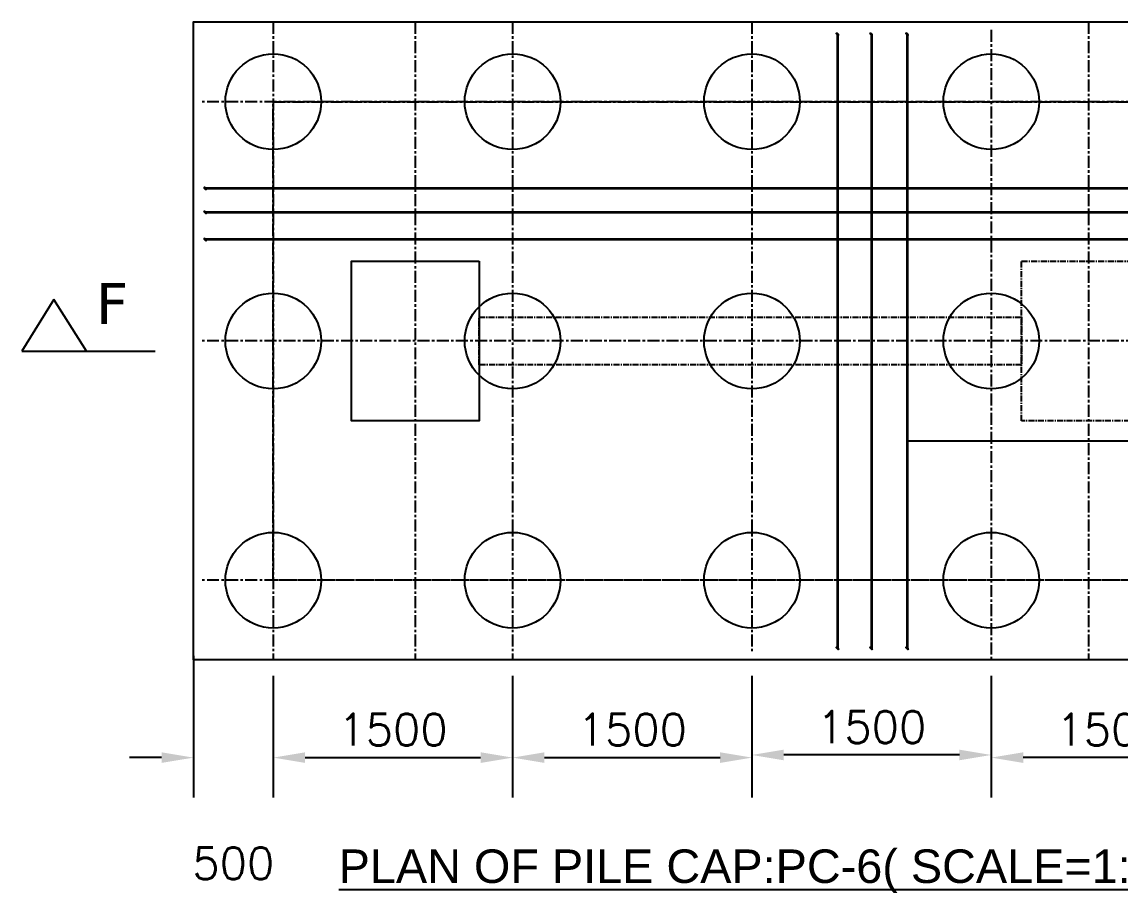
# Model space of a CAD drawing. Header units: millimetres. Extents: x 6239764 to 13047540, y 367704 to 979893.
# Drawn here: x 6560762 to 6567644, y 385256 to 390717 of the extents above; entities that cross this region are included whole.
import ezdxf
from ezdxf import colors
from ezdxf.entities.mleader import LeaderData, LeaderLine
from ezdxf.math import Vec2, Vec3

# ---------------------------------------------------------------- set-up
doc = ezdxf.new("R2010")
doc.units = ezdxf.units.MM
doc.header["$LTSCALE"] = 300
for name, pattern in [('CENTERX2', [4, 2.5, -0.5, 0.5, -0.5]), ('G', [2, 1.25, -0.25, 0.25, -0.25]), ('K', [2.5, 1.25, -0.25, 0.25, -0.25, 0.25, -0.25])]:
    doc.linetypes.add(name, pattern=pattern)
for name, color, linetype in [('05', 1, 'G'), ('07', 6, 'K'), ('DIM', 4, 'Continuous'), ('TEXT', 7, 'Continuous')]:
    doc.layers.add(name, color=color, linetype=linetype)
doc.layers.add('ROD', color=10, linetype='Continuous', lineweight=35)
doc.styles.add('1-100', font='romans.shx', dxfattribs={"height": 200})
doc.styles.add('1-37.5', font='arial.ttf')
doc.styles.get("Standard").update_dxf_attribs({"font": 'txt8.shx', "width": 0.7, "bigfont": 'hztxt_ii.shx'})
doc.styles.add('ver', font='verdana.ttf')
doc.dimstyles.new('1-100', dxfattribs={"dimtxt": 210, "dimasz": 200, "dimexe": 250, "dimexo": 150, "dimgap": 75, "dimtad": 1, "dimdec": 0, "dimzin": 3, "dimdsep": 46, "dimtxsty": '1-100', "dimcen": 0.09, "dimclrd": 161, "dimclre": 161, "dimclrt": 161, "dimadec": 0, "dimazin": 0, "dimtfac": 1, "dimtdec": 0, "dimtofl": 0, "dimtmove": 2, "dimatfit": 3, "dimfxl": 1, "dimtolj": 1, "dimtzin": 0, "dimarcsym": 0})

# ---------------------------------------------------------------- blocks, each defined once
blk = doc.blocks.new('*D846')
at = {"layer": '07', "color": 161, "linetype": 'Continuous', "lineweight": -2, "ltscale": 0.1, "transparency": 16777216}
for p, q in [((6562336.6, 386617.1), (6562336.6, 385855)), ((6563836.6, 386617.1), (6563836.6, 385855)), ((6562536.6, 386105), (6563636.6, 386105))]:
    blk.add_line(p, q, dxfattribs=at)
at = {"layer": '07', "color": 161, "linetype": 'Continuous', "ltscale": 0.1, "transparency": 16777216}
for points in [[(6562536.6, 386138.4), (6562536.6, 386071.7), (6562336.6, 386105)], [(6563636.6, 386138.4), (6563636.6, 386071.7), (6563836.6, 386105)]]:
    blk.add_solid(points, dxfattribs=at)
at = {"layer": 'Defpoints', "color": 0, "linetype": 'Continuous', "ltscale": 0.1, "transparency": 16777216}
for p in [(6562336.6, 386767.1), (6563836.6, 386767.1), (6563836.6, 386105)]:
    blk.add_point(p, dxfattribs=at)
at = {"layer": '07', "color": 161, "linetype": 'Continuous', "ltscale": 0.1, "transparency": 16777216, "insert": (6563086.6, 386280), "char_height": 200, "attachment_point": 5, "style": '1-100'}
blk.add_mtext('\\A1;1500', dxfattribs=at)
blk = doc.blocks.new('*D847')
at = {"layer": '07', "color": 161, "linetype": 'Continuous', "lineweight": -2, "ltscale": 0.1, "transparency": 16777216}
for p, q in [((6563836.6, 386617.1), (6563836.6, 385855)), ((6565336.6, 386617.1), (6565336.6, 385855)), ((6564036.6, 386105), (6565136.6, 386105))]:
    blk.add_line(p, q, dxfattribs=at)
at = {"layer": '07', "color": 161, "linetype": 'Continuous', "ltscale": 0.1, "transparency": 16777216}
for points in [[(6564036.6, 386138.4), (6564036.6, 386071.7), (6563836.6, 386105)], [(6565136.6, 386138.4), (6565136.6, 386071.7), (6565336.6, 386105)]]:
    blk.add_solid(points, dxfattribs=at)
at = {"layer": 'Defpoints', "color": 0, "linetype": 'Continuous', "ltscale": 0.1, "transparency": 16777216}
for p in [(6563836.6, 386767.1), (6565336.6, 386767.1), (6565336.6, 386105)]:
    blk.add_point(p, dxfattribs=at)
at = {"layer": '07', "color": 161, "linetype": 'Continuous', "ltscale": 0.1, "transparency": 16777216, "insert": (6564586.6, 386280), "char_height": 200, "attachment_point": 5, "style": '1-100'}
blk.add_mtext('\\A1;1500', dxfattribs=at)
blk = doc.blocks.new('*D848')
at = {"layer": '07', "color": 161, "linetype": 'Continuous', "lineweight": -2, "ltscale": 0.1, "transparency": 16777216}
for p, q in [((6561836.6, 386743.5), (6561836.6, 385855)), ((6562336.6, 386617.1), (6562336.6, 385855)), ((6561636.6, 386105), (6561436.6, 386105)), ((6562536.6, 386105), (6562736.6, 386105))]:
    blk.add_line(p, q, dxfattribs=at)
at = {"layer": '07', "color": 161, "linetype": 'Continuous', "ltscale": 0.1, "transparency": 16777216}
for points in [[(6561636.6, 386138.4), (6561636.6, 386071.7), (6561836.6, 386105)], [(6562536.6, 386138.4), (6562536.6, 386071.7), (6562336.6, 386105)]]:
    blk.add_solid(points, dxfattribs=at)
at = {"layer": 'Defpoints', "color": 0, "linetype": 'Continuous', "ltscale": 0.1, "transparency": 16777216}
for p in [(6561836.6, 386893.5), (6562336.6, 386767.1), (6561836.6, 386105)]:
    blk.add_point(p, dxfattribs=at)
at = {"layer": '07', "color": 161, "linetype": 'Continuous', "ltscale": 0.1, "transparency": 16777216, "insert": (6562086.6, 385442.5), "char_height": 200, "attachment_point": 5, "style": '1-100'}
blk.add_mtext('\\A1;500', dxfattribs=at)
blk = doc.blocks.new('*D849')
at = {"layer": '07', "color": 161, "linetype": 'Continuous', "lineweight": -2, "ltscale": 0.1, "transparency": 16777216}
for p, q in [((6566836.6, 386617.1), (6566836.6, 385855)), ((6568336.6, 386617.1), (6568336.6, 385855)), ((6568136.6, 386105), (6567036.6, 386105))]:
    blk.add_line(p, q, dxfattribs=at)
at = {"layer": '07', "color": 161, "linetype": 'Continuous', "ltscale": 0.1, "transparency": 16777216}
for points in [[(6567036.6, 386138.4), (6567036.6, 386071.7), (6566836.6, 386105)], [(6568136.6, 386138.4), (6568136.6, 386071.7), (6568336.6, 386105)]]:
    blk.add_solid(points, dxfattribs=at)
at = {"layer": 'Defpoints', "color": 0, "linetype": 'Continuous', "ltscale": 0.1, "transparency": 16777216}
for p in [(6566836.6, 386767.1), (6568336.6, 386767.1), (6566836.6, 386105)]:
    blk.add_point(p, dxfattribs=at)
at = {"layer": '07', "color": 161, "linetype": 'Continuous', "ltscale": 0.1, "transparency": 16777216, "insert": (6567586.6, 386280), "char_height": 200, "attachment_point": 5, "style": '1-100'}
blk.add_mtext('\\A1;1500', dxfattribs=at)
blk = doc.blocks.new('*D855')
at = {"layer": '07', "color": 161, "linetype": 'Continuous', "lineweight": -2, "ltscale": 0.1, "transparency": 16777216}
for p, q in [((6565336.6, 386567.1), (6565336.6, 385871.6)), ((6566836.6, 386567.1), (6566836.6, 385871.6)), ((6566636.6, 386121.6), (6565536.6, 386121.6))]:
    blk.add_line(p, q, dxfattribs=at)
at = {"layer": '07', "color": 161, "linetype": 'Continuous', "ltscale": 0.1, "transparency": 16777216}
for points in [[(6565536.6, 386154.9), (6565536.6, 386088.2), (6565336.6, 386121.6)], [(6566636.6, 386154.9), (6566636.6, 386088.2), (6566836.6, 386121.6)]]:
    blk.add_solid(points, dxfattribs=at)
at = {"layer": 'Defpoints', "color": 0, "linetype": 'Continuous', "ltscale": 0.1, "transparency": 16777216}
for p in [(6565336.6, 386717.1), (6566836.6, 386717.1), (6565336.6, 386121.6)]:
    blk.add_point(p, dxfattribs=at)
at = {"layer": '07', "color": 161, "linetype": 'Continuous', "ltscale": 0.1, "transparency": 16777216, "insert": (6566086.6, 386296.6), "char_height": 200, "attachment_point": 5, "style": '1-100'}
blk.add_mtext('\\A1;1500', dxfattribs=at)

msp = doc.modelspace()

# ---------------------------------------------------------------- hatches: boundary and pattern name
at = {"layer": 'ROD'}
h = msp.add_hatch(dxfattribs=at)
h.set_pattern_fill('ANSI31', color=256)
h.set_pattern_definition([(45, (6399019.73506, 697042.79508), (-0.08838834765, 0.08838834765), [])])
h.paths.add_polyline_path([(6565880, 390641.4, 1), (6565867.3, 390641.4, 1)])
h = msp.add_hatch(dxfattribs=at)
h.set_pattern_fill('ANSI31', color=256)
h.set_pattern_definition([(45, (6399230.93828, 697042.79508), (-0.08838834765, 0.08838834765), [])])
h.paths.add_polyline_path([(6566091.2, 390641.4, 1), (6566078.5, 390641.4, 1)])
h = msp.add_hatch(dxfattribs=at)
h.set_pattern_fill('ANSI31', color=256)
h.set_pattern_definition([(45, (6399456.10991, 697042.79508), (-0.08838834765, 0.08838834765), [])])
h.paths.add_polyline_path([(6566316.4, 390641.4, 1), (6566303.7, 390641.4, 1)])
h = msp.add_hatch(dxfattribs=at)
h.set_pattern_fill('ANSI31', color=256)
h.set_pattern_definition([(45, (6395057.44147, 696075.69619), (-0.08838834765, 0.08838834765), [])])
h.paths.add_polyline_path([(6561917.7, 389674.3, 1), (6561905, 389674.3, 1)])
h = msp.add_hatch(dxfattribs=at)
h.set_pattern_fill('ANSI31', color=256)
h.set_pattern_definition([(45, (6395057.44147, 695925.86785), (-0.08838834765, 0.08838834765), [])])
h.paths.add_polyline_path([(6561917.7, 389524.4, 1), (6561905, 389524.4, 1)])
h = msp.add_hatch(dxfattribs=at)
h.set_pattern_fill('ANSI31', color=256)
h.set_pattern_definition([(45, (6395057.44147, 695755.54201), (-0.08838834765, 0.08838834765), [])])
h.paths.add_polyline_path([(6561917.7, 389354.1, 1), (6561905, 389354.1, 1)])
h = msp.add_hatch(dxfattribs=at)
h.set_pattern_fill('ANSI31', color=256)
h.set_pattern_definition([(45, (6399019.73506, 693192.79508), (-0.08838834765, 0.08838834765), [])])
h.paths.add_polyline_path([(6565880, 386791.4, 1), (6565867.3, 386791.4, 1)])
h = msp.add_hatch(dxfattribs=at)
h.set_pattern_fill('ANSI31', color=256)
h.set_pattern_definition([(45, (6399230.93828, 693192.79508), (-0.08838834765, 0.08838834765), [])])
h.paths.add_polyline_path([(6566091.2, 386791.4, 1), (6566078.5, 386791.4, 1)])
h = msp.add_hatch(dxfattribs=at)
h.set_pattern_fill('ANSI31', color=256)
h.set_pattern_definition([(45, (6399456.10991, 693192.79508), (-0.08838834765, 0.08838834765), [])])
h.paths.add_polyline_path([(6566316.4, 386791.4, 1), (6566303.7, 386791.4, 1)])

# ---------------------------------------------------------------- linework, layer by layer
at = {"color": 8, "linetype": 'CENTERX2', "ltscale": 0.1}
for p, q in [((6562336.6, 390717.1), (6562336.6, 386717.1)), ((6563226.6, 390717.1), (6563226.6, 386717.1)), ((6563836.6, 390717.1), (6563836.6, 386717.1)), ((6565336.6, 390717.1), (6565336.6, 386767.1)), ((6567446.6, 390717.1), (6567446.6, 386717.1)), ((6566836.6, 390667.1), (6566836.6, 386717.1)), ((6568836.6, 390217.1), (6561886.6, 390217.1)), ((6568836.6, 388717.1), (6561886.6, 388717.1)), ((6568836.6, 387217.1), (6561886.6, 387217.1))]:
    msp.add_line(p, q, dxfattribs=at)
at = {"color": 141, "ltscale": 0.1}
for p, q in [((6563626.6, 389217.1), (6563626.6, 388217.1)), ((6563626.6, 388217.1), (6562826.6, 388217.1))]:
    msp.add_line(p, q, dxfattribs=at)
msp.add_lwpolyline([(6568836.6, 390717.1), (6568836.6, 386717.1), (6561836.6, 386717.1), (6561836.6, 390717.1)], close=True, dxfattribs=at)
at = {"color": 8, "linetype": 'CENTERX2', "ltscale": 0.1}
msp.add_lwpolyline([(6568336.6, 390217.1), (6568336.6, 387217.1), (6562336.6, 387217.1), (6562336.6, 390217.1)], close=True, dxfattribs=at)
at = {"color": 22, "ltscale": 0.1}
for centre in [(6562336.6, 390217.1), (6563836.6, 390217.1), (6565336.6, 390217.1), (6566836.6, 390217.1), (6562336.6, 388717.1), (6563836.6, 388717.1), (6565336.6, 388717.1), (6566836.6, 388717.1), (6562336.6, 387217.1), (6563836.6, 387217.1), (6565336.6, 387217.1), (6566836.6, 387217.1)]:
    msp.add_circle(centre, 300, dxfattribs=at)
at = {"layer": '05', "linetype": 'Continuous', "ltscale": 0.1}
msp.add_lwpolyline([(6563626.6, 389217.1), (6563626.6, 388217.1), (6562826.6, 388217.1), (6562826.6, 389217.1)], close=True, dxfattribs=at)
at = {"layer": '05', "ltscale": 0.1}
for points in [[(6563626.6, 389217.1), (6563626.6, 388217.1), (6562826.6, 388217.1), (6562826.6, 389217.1)], [(6567826.6, 389217.1), (6567826.6, 388217.1), (6567026.6, 388217.1), (6567026.6, 389217.1)], [(6567026.6, 388867.1), (6567026.6, 388567.1), (6563626.6, 388567.1), (6563626.6, 388867.1)]]:
    msp.add_lwpolyline(points, close=True, dxfattribs=at)
at = {"layer": 'DIM', "ltscale": 3}
for p, q in [((6560962.3, 388978), (6560761.9, 388653)), ((6561166.2, 388653), (6560962.3, 388978)), ((6560761.9, 388653), (6561596.1, 388653))]:
    msp.add_line(p, q, dxfattribs=at)
at = {"layer": 'ROD'}
for p, q in [((6565873.9, 390642.1), (6565873.9, 386792.1)), ((6566085.1, 390642.1), (6566085.1, 386792.1)), ((6566310.3, 390642.1), (6566310.3, 386792.1)), ((6561911.6, 389675), (6568761.6, 389675)), ((6561911.6, 389525.2), (6568761.6, 389525.2)), ((6561911.6, 389354.9), (6568761.6, 389354.9))]:
    msp.add_line(p, q, dxfattribs=at)

# ---------------------------------------------------------------- texts
at = {"lineweight": 25, "style": 'ver'}
msp.add_text('F', height=258.5, dxfattribs=at).set_placement((6561224.2, 388822.5))
at = {"layer": 'TEXT', "linetype": 'Continuous', "ltscale": 0.5, "insert": (6562665.2, 385529.2), "char_height": 210, "attachment_point": 1, "style": '1-37.5'}
msp.add_mtext('{\\L PLAN OF PILE CAP:PC-6( SCALE=1:60)}', dxfattribs=at)

# ---------------------------------------------------------------- dimensions: what is measured, and where the dimension line sits
at = {"layer": '07', "color": 6, "linetype": 'Continuous', "ltscale": 0.1}
for base, p1, p2, picture, middle in [((6561836.6, 386105), (6562336.6, 386767.1), (6561836.6, 386893.5), '*D848', (6562086.6, 385442.5)), ((6563836.6, 386105), (6562336.6, 386767.1), (6563836.6, 386767.1), '*D846', (6563086.6, 386280)), ((6565336.6, 386105), (6563836.6, 386767.1), (6565336.6, 386767.1), '*D847', (6564586.6, 386280)), ((6566836.6, 386105), (6568336.6, 386767.1), (6566836.6, 386767.1), '*D849', (6567586.6, 386280)), ((6565336.6, 386121.6), (6566836.6, 386717.1), (6565336.6, 386717.1), '*D855', (6566086.6, 386296.6))]:
    dim = msp.add_linear_dim(base=base, p1=p1, p2=p2, dimstyle='1-100', dxfattribs=at)
    dim.commit()
    dim.dimension.update_dxf_attribs({"geometry": picture, "text_midpoint": middle})

# ---------------------------------------------------------------- leaders
at = {"color": 6, "ltscale": 0.1}
ml = msp.add_multileader_mtext('Standard', dxfattribs=at)
ml.set_content('', color=6)
ml.set_leader_properties()
ml.build(insert=Vec2(0, 0))
ml.multileader.update_dxf_attribs({"text_right_attachment_type": 6, "dogleg_length": 0.36})
ctx = ml.context
ctx.base_point, ctx.plane_origin = Vec3(6569903.4, 388091.4), Vec3(6566310.3, 388091.4)
ctx.right_attachment = 6
notes = []
notes.append((ctx, [(0, (1, 1, 0), (6569903, 388091.4), (1, 0), 0.36, [(0, [(6566310.3, 388091.4)], 0, [])])]))
ctx.mtext.insert, ctx.mtext.flow_direction = Vec3(6569905.4, 388093.4), 5
for ctx, leaders in notes:
    for number, flags, end, landing, length, lines in leaders:
        leader = LeaderData()
        leader.index, (leader.has_last_leader_line, leader.has_dogleg_vector, leader.attachment_direction) = number, flags
        leader.last_leader_point, leader.dogleg_vector, leader.dogleg_length = Vec3(end), Vec3(landing), length
        for number, points, colour, breaks in lines:
            line = LeaderLine()
            line.index, line.vertices, line.color, line.breaks = number, Vec3.list(points), colors.encode_raw_color(colour), breaks
            leader.lines.append(line)
        ctx.leaders.append(leader)

doc.saveas('drawing.dxf')
